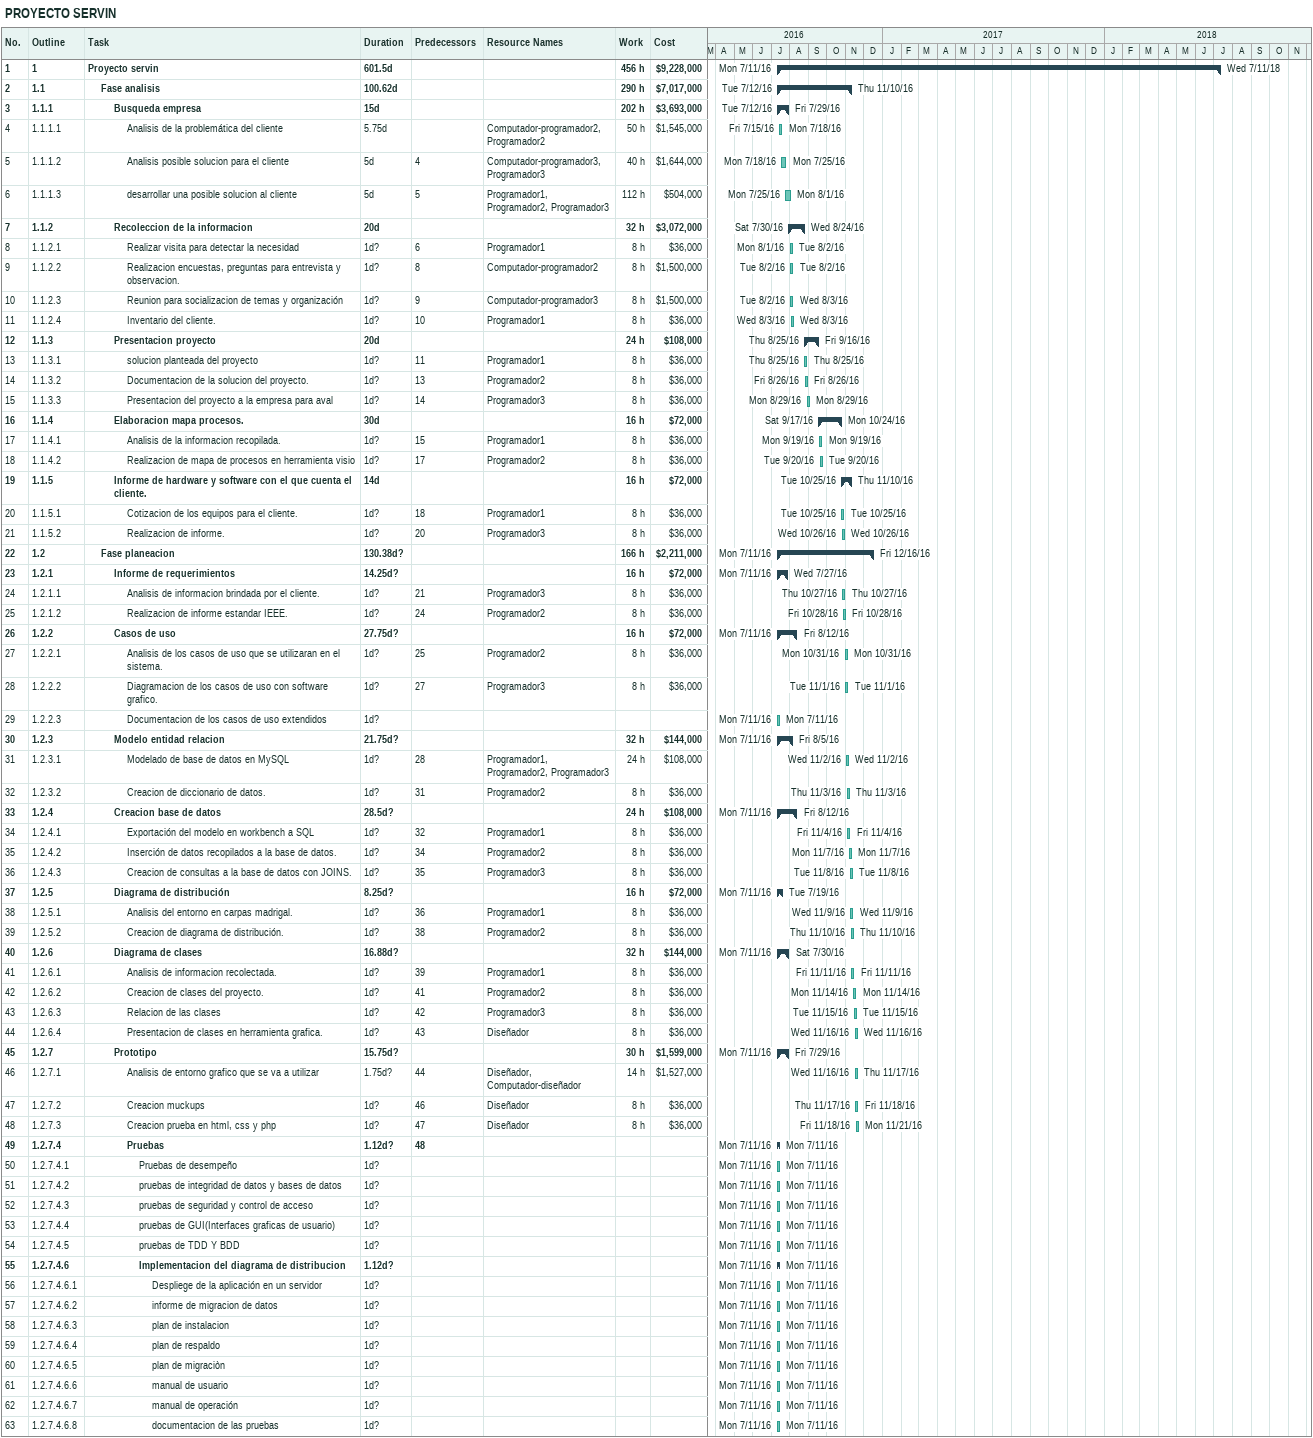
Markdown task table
PROYECTO SERVIN

| ID | WBS | Task | Duration | Start | Finish | Predecessors | Resources | Work (h) | Cost ($) |
|---|---|---|---|---|---|---|---|---|---|
| 1 | 1 | **Proyecto servin** | 601.5d | 2016-07-11 | 2018-07-11 |  |  | 456 | 9228000 |
| 2 | 1.1 | **Fase analisis** | 100.62d | 2016-07-12 | 2016-11-10 |  |  | 290 | 7017000 |
| 3 | 1.1.1 | **Busqueda empresa** | 15d | 2016-07-12 | 2016-07-29 |  |  | 202 | 3693000 |
| 4 | 1.1.1.1 | Analisis de la problemática del cliente | 5.75d | 2016-07-15 | 2016-07-18 |  | Computador-programador2, Programador2 | 50 | 1545000 |
| 5 | 1.1.1.2 | Analisis posible solucion para el cliente | 5d | 2016-07-18 | 2016-07-25 | 4 | Computador-programador3, Programador3 | 40 | 1644000 |
| 6 | 1.1.1.3 | desarrollar una posible solucion al cliente | 5d | 2016-07-25 | 2016-08-01 | 5 | Programador1, Programador2, Programador3 | 112 | 504000 |
| 7 | 1.1.2 | **Recoleccion de la informacion** | 20d | 2016-07-30 | 2016-08-24 |  |  | 32 | 3072000 |
| 8 | 1.1.2.1 | Realizar visita para detectar la necesidad | 1d? | 2016-08-01 | 2016-08-02 | 6 | Programador1 | 8 | 36000 |
| 9 | 1.1.2.2 | Realizacion encuestas, preguntas para entrevista y observacion. | 1d? | 2016-08-02 | 2016-08-02 | 8 | Computador-programador2 | 8 | 1500000 |
| 10 | 1.1.2.3 | Reunion para socializacion de temas y organización | 1d? | 2016-08-02 | 2016-08-03 | 9 | Computador-programador3 | 8 | 1500000 |
| 11 | 1.1.2.4 | Inventario del cliente. | 1d? | 2016-08-03 | 2016-08-03 | 10 | Programador1 | 8 | 36000 |
| 12 | 1.1.3 | **Presentacion proyecto** | 20d | 2016-08-25 | 2016-09-16 |  |  | 24 | 108000 |
| 13 | 1.1.3.1 | solucion planteada del proyecto | 1d? | 2016-08-25 | 2016-08-25 | 11 | Programador1 | 8 | 36000 |
| 14 | 1.1.3.2 | Documentacion de la solucion del proyecto. | 1d? | 2016-08-26 | 2016-08-26 | 13 | Programador2 | 8 | 36000 |
| 15 | 1.1.3.3 | Presentacion del proyecto a la empresa para aval | 1d? | 2016-08-29 | 2016-08-29 | 14 | Programador3 | 8 | 36000 |
| 16 | 1.1.4 | **Elaboracion mapa procesos.** | 30d | 2016-09-17 | 2016-10-24 |  |  | 16 | 72000 |
| 17 | 1.1.4.1 | Analisis de la informacion recopilada. | 1d? | 2016-09-19 | 2016-09-19 | 15 | Programador1 | 8 | 36000 |
| 18 | 1.1.4.2 | Realizacion de mapa de procesos en herramienta visio | 1d? | 2016-09-20 | 2016-09-20 | 17 | Programador2 | 8 | 36000 |
| 19 | 1.1.5 | **Informe de hardware y software con el que cuenta el cliente.** | 14d | 2016-10-25 | 2016-11-10 |  |  | 16 | 72000 |
| 20 | 1.1.5.1 | Cotizacion de los equipos para el cliente. | 1d? | 2016-10-25 | 2016-10-25 | 18 | Programador1 | 8 | 36000 |
| 21 | 1.1.5.2 | Realizacion de informe. | 1d? | 2016-10-26 | 2016-10-26 | 20 | Programador3 | 8 | 36000 |
| 22 | 1.2 | **Fase planeacion** | 130.38d? | 2016-07-11 | 2016-12-16 |  |  | 166 | 2211000 |
| 23 | 1.2.1 | **Informe de requerimientos** | 14.25d? | 2016-07-11 | 2016-07-27 |  |  | 16 | 72000 |
| 24 | 1.2.1.1 | Analisis de informacion brindada por el cliente. | 1d? | 2016-10-27 | 2016-10-27 | 21 | Programador3 | 8 | 36000 |
| 25 | 1.2.1.2 | Realizacion de informe estandar IEEE. | 1d? | 2016-10-28 | 2016-10-28 | 24 | Programador2 | 8 | 36000 |
| 26 | 1.2.2 | **Casos de uso** | 27.75d? | 2016-07-11 | 2016-08-12 |  |  | 16 | 72000 |
| 27 | 1.2.2.1 | Analisis de los casos de uso que se utilizaran en el sistema. | 1d? | 2016-10-31 | 2016-10-31 | 25 | Programador2 | 8 | 36000 |
| 28 | 1.2.2.2 | Diagramacion de los casos de uso con software grafico. | 1d? | 2016-11-01 | 2016-11-01 | 27 | Programador3 | 8 | 36000 |
| 29 | 1.2.2.3 | Documentacion de los casos de uso extendidos | 1d? | 2016-07-11 | 2016-07-11 |  |  |  |  |
| 30 | 1.2.3 | **Modelo entidad relacion** | 21.75d? | 2016-07-11 | 2016-08-05 |  |  | 32 | 144000 |
| 31 | 1.2.3.1 | Modelado de base de datos en MySQL | 1d? | 2016-11-02 | 2016-11-02 | 28 | Programador1, Programador2, Programador3 | 24 | 108000 |
| 32 | 1.2.3.2 | Creacion de diccionario de datos. | 1d? | 2016-11-03 | 2016-11-03 | 31 | Programador2 | 8 | 36000 |
| 33 | 1.2.4 | **Creacion base de datos** | 28.5d? | 2016-07-11 | 2016-08-12 |  |  | 24 | 108000 |
| 34 | 1.2.4.1 | Exportación del modelo en workbench a SQL | 1d? | 2016-11-04 | 2016-11-04 | 32 | Programador1 | 8 | 36000 |
| 35 | 1.2.4.2 | Inserción de datos recopilados a la base de datos. | 1d? | 2016-11-07 | 2016-11-07 | 34 | Programador2 | 8 | 36000 |
| 36 | 1.2.4.3 | Creacion de consultas a la base de datos con JOINS. | 1d? | 2016-11-08 | 2016-11-08 | 35 | Programador3 | 8 | 36000 |
| 37 | 1.2.5 | **Diagrama de distribución** | 8.25d? | 2016-07-11 | 2016-07-19 |  |  | 16 | 72000 |
| 38 | 1.2.5.1 | Analisis del entorno en carpas madrigal. | 1d? | 2016-11-09 | 2016-11-09 | 36 | Programador1 | 8 | 36000 |
| 39 | 1.2.5.2 | Creacion de diagrama de distribución. | 1d? | 2016-11-10 | 2016-11-10 | 38 | Programador2 | 8 | 36000 |
| 40 | 1.2.6 | **Diagrama de clases** | 16.88d? | 2016-07-11 | 2016-07-30 |  |  | 32 | 144000 |
| 41 | 1.2.6.1 | Analisis de informacion recolectada. | 1d? | 2016-11-11 | 2016-11-11 | 39 | Programador1 | 8 | 36000 |
| 42 | 1.2.6.2 | Creacion de clases del proyecto. | 1d? | 2016-11-14 | 2016-11-14 | 41 | Programador2 | 8 | 36000 |
| 43 | 1.2.6.3 | Relacion de las clases | 1d? | 2016-11-15 | 2016-11-15 | 42 | Programador3 | 8 | 36000 |
| 44 | 1.2.6.4 | Presentacion de clases en herramienta grafica. | 1d? | 2016-11-16 | 2016-11-16 | 43 | Diseñador | 8 | 36000 |
| 45 | 1.2.7 | **Prototipo** | 15.75d? | 2016-07-11 | 2016-07-29 |  |  | 30 | 1599000 |
| 46 | 1.2.7.1 | Analisis de entorno grafico que se va a utilizar | 1.75d? | 2016-11-16 | 2016-11-17 | 44 | Diseñador, Computador-diseñador | 14 | 1527000 |
| 47 | 1.2.7.2 | Creacion muckups | 1d? | 2016-11-17 | 2016-11-18 | 46 | Diseñador | 8 | 36000 |
| 48 | 1.2.7.3 | Creacion prueba en html, css y php | 1d? | 2016-11-18 | 2016-11-21 | 47 | Diseñador | 8 | 36000 |
| 49 | 1.2.7.4 | **Pruebas** | 1.12d? | 2016-07-11 | 2016-07-11 | 48 |  |  |  |
| 50 | 1.2.7.4.1 | Pruebas de desempeño | 1d? | 2016-07-11 | 2016-07-11 |  |  |  |  |
| 51 | 1.2.7.4.2 | pruebas de integridad de datos y bases de datos | 1d? | 2016-07-11 | 2016-07-11 |  |  |  |  |
| 52 | 1.2.7.4.3 | pruebas de seguridad y control de acceso | 1d? | 2016-07-11 | 2016-07-11 |  |  |  |  |
| 53 | 1.2.7.4.4 | pruebas de GUI(Interfaces graficas de usuario) | 1d? | 2016-07-11 | 2016-07-11 |  |  |  |  |
| 54 | 1.2.7.4.5 | pruebas de TDD Y BDD | 1d? | 2016-07-11 | 2016-07-11 |  |  |  |  |
| 55 | 1.2.7.4.6 | **Implementacion del diagrama de distribucion** | 1.12d? | 2016-07-11 | 2016-07-11 |  |  |  |  |
| 56 | 1.2.7.4.6.1 | Despliege de la aplicación en un servidor | 1d? | 2016-07-11 | 2016-07-11 |  |  |  |  |
| 57 | 1.2.7.4.6.2 | informe de migracion de datos | 1d? | 2016-07-11 | 2016-07-11 |  |  |  |  |
| 58 | 1.2.7.4.6.3 | plan de instalacion | 1d? | 2016-07-11 | 2016-07-11 |  |  |  |  |
| 59 | 1.2.7.4.6.4 | plan de respaldo | 1d? | 2016-07-11 | 2016-07-11 |  |  |  |  |
| 60 | 1.2.7.4.6.5 | plan de migraciòn | 1d? | 2016-07-11 | 2016-07-11 |  |  |  |  |
| 61 | 1.2.7.4.6.6 | manual de usuario | 1d? | 2016-07-11 | 2016-07-11 |  |  |  |  |
| 62 | 1.2.7.4.6.7 | manual de operación | 1d? | 2016-07-11 | 2016-07-11 |  |  |  |  |
| 63 | 1.2.7.4.6.8 | documentacion de las pruebas | 1d? | 2016-07-11 | 2016-07-11 |  |  |  |  |
